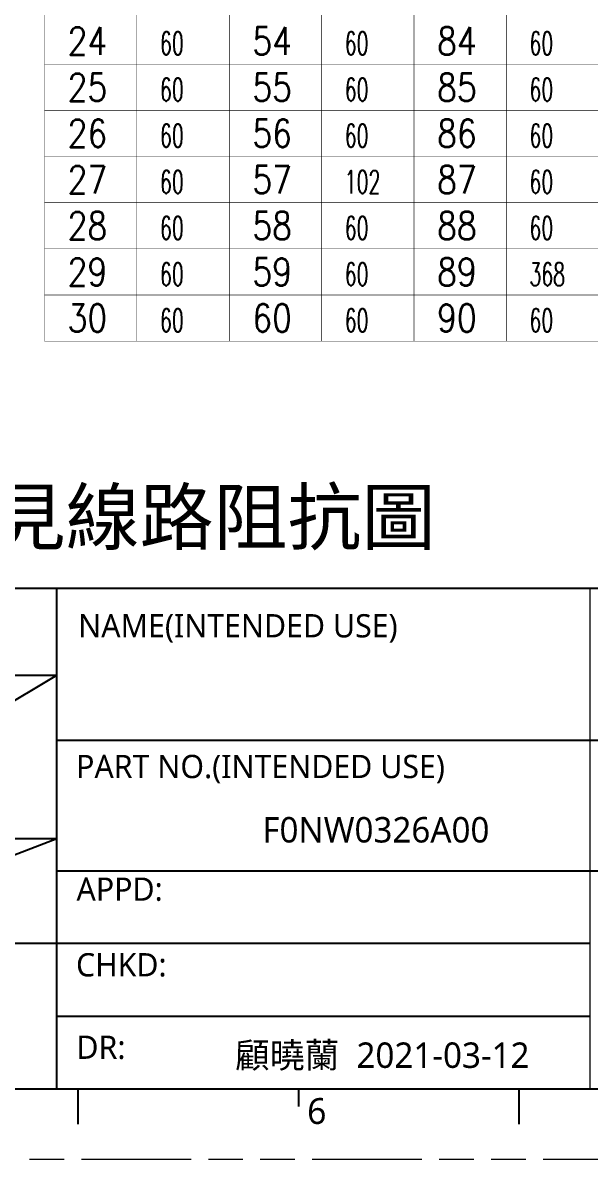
# Model space of a CAD drawing. Extents: x 150 to 463, y 50 to 272.
# Drawn here: x 345 to 394.1, y 50.2 to 148.7 of the extents above; entities that cross this region are included whole.
import ezdxf

# ---------------------------------------------------------------- set-up
doc = ezdxf.new("R2010")
doc.units = 0
doc.linetypes.add('PHANTOM', pattern=[29.5, 9.5, -1.5, 3, -1.5, 3, -1.5, 9.5])
doc.layers.get('0').update_dxf_attribs({"color": 10})
doc.layers.add('0PAPERF', color=2, linetype='PHANTOM', lineweight=5, plot=False)
doc.layers.add('biaozhu3', color=7, linetype='Continuous')
doc.layers.add('DIM', color=3, linetype='Continuous', lineweight=5)
doc.styles.get("Standard").update_dxf_attribs({"font": 'txt.shx'})

# ---------------------------------------------------------------- blocks, each defined once
blk = doc.blocks.new('PAD_R7')
at = {"layer": 'biaozhu3', "const_width": 0.5}
blk.add_lwpolyline([(0.25, 0, 1), (-0.25, 0, 1)], format="xyb", close=True, dxfattribs=at)

msp = doc.modelspace()

# ---------------------------------------------------------------- linework, layer by layer
at = {"color": 0}
for p, q in [((279.076, 99.711), (453.559, 99.711)), ((347.926, 56.326), (347.926, 99.711)), ((279.076, 92.166), (347.926, 92.166)), ((324.347, 78.018), (347.926, 92.166)), ((453.559, 86.507), (347.926, 86.507)), ((324.347, 78.018), (347.926, 78.018)), ((324.347, 68.901), (347.926, 78.018)), ((453.559, 75.189), (347.926, 75.189)), ((394.14, 68.901), (324.347, 68.901)), ((347.926, 62.613), (394.14, 62.613))]:
    msp.add_line(p, q, dxfattribs=at)
at = {"color": 0, "lineweight": 0}
msp.add_line((394.138, 56.327), (394.138, 99.711), dxfattribs=at)
for p, q in [((158.839, 56.325), (453.621, 56.325)), ((349.76, 56.325), (349.76, 53.271)), ((368.852, 56.325), (368.852, 54.798)), ((387.944, 56.325), (387.944, 53.271))]:
    msp.add_line(p, q)
at = {"color": 0}
msp.add_lwpolyline([(347.926, 99.711), (453.559, 99.711), (453.559, 86.507), (347.926, 86.507)], close=True, dxfattribs=at)
at = {"layer": '0PAPERF'}
msp.add_line((150.056, 50.216), (463.245, 50.216), dxfattribs=at)
at = {"layer": 'biaozhu3', "const_width": 0.04}
for points in [[(346.871, 245.101), (346.871, 121.101)], [(354.871, 245.101), (354.871, 121.101)], [(362.871, 245.101), (362.871, 121.101)], [(370.871, 245.101), (370.871, 121.101)], [(378.871, 245.101), (378.871, 121.101)], [(386.871, 245.101), (386.871, 121.101)], [(346.871, 145.101), (426.871, 145.101)], [(346.871, 141.101), (426.871, 141.101)], [(346.871, 137.101), (426.871, 137.101)], [(346.871, 133.101), (426.871, 133.101)], [(346.871, 129.101), (426.871, 129.101)], [(346.871, 125.101), (426.871, 125.101)], [(346.871, 121.101), (426.871, 121.101)]]:
    msp.add_lwpolyline(points, dxfattribs=at)

# ---------------------------------------------------------------- block references
at = {"layer": 'biaozhu3', "xscale": 0.04, "yscale": 0.04, "zscale": 4}
for p in [(346.871, 145.101), (346.871, 141.101), (346.871, 137.101), (346.871, 133.101), (346.871, 129.101), (346.871, 125.101), (346.871, 121.101), (346.871, 121.101), (354.871, 121.101), (362.871, 121.101), (370.871, 121.101), (378.871, 121.101), (386.871, 121.101)]:
    msp.add_blockref('PAD_R7', p, dxfattribs=at)

# ---------------------------------------------------------------- texts
at = {"color": 0}
for s, insert, char_height, width, attachment_point in [('{\\fMicrosoft JhengHei|b0|i0|c136|p0;NAME(INTENDED USE)}', (349.783, 97.448), 2.01477, 39.84591, 1), ('{\\fMicrosoft JhengHei|b0|i0|c136|p0;PART NO.(INTENDED USE)}', (349.602, 85.255), 2.01477, 40.83361, 1), ('{\\fMicrosoft JhengHei|b0|i0|c136|p18;F0NW0326A00}', (375.569, 78.748), 2.20436, 37.22621, 5), ('{\\fMicrosoft JhengHei|b0|i0|c136|p0;APPD:}', (349.635, 74.628), 2.01477, 9.37153, 1), ('{\\fMicrosoft JhengHei|b0|i0|c136|p0;CHKD:}', (349.595, 68.074), 2.01477, 9.37153, 1), ('{\\fMicrosoft JhengHei|b0|i0|c136|p0;DR:}', (349.629, 60.929), 2.01477, 9.37153, 1), ('{\\fMicrosoft JhengHei|b0|i0|c136|p18;顧曉蘭  2021-03-12}', (376.128, 59.113), 2.20436, 37.22621, 5)]:
    msp.add_mtext(s, dxfattribs=dict(at, insert=insert, char_height=char_height, width=width, attachment_point=attachment_point))
at = {"layer": '0PAPERF', "linetype": 'Continuous', "insert": (278.192, 116.052), "char_height": 4.69896, "width": 128.48085, "attachment_point": 1}
msp.add_mtext('{\\fMicrosoft JhengHei|b1|i0|c136|p18;NOTES:}\\P{\\fMicrosoft JhengHei|b0|i0|c136|p18;阻抗線的線寬及公差詳見線路阻抗圖}', dxfattribs=at)
at = {"layer": 'biaozhu3'}
for s, height, width, p in [('24', 2.4, 0.833333, (348.871, 145.901)), ('60', 2, 0.6, (356.871, 145.901)), ('54', 2.4, 0.833333, (364.871, 145.901)), ('60', 2, 0.6, (372.871, 145.901)), ('84', 2.4, 0.833333, (380.871, 145.901)), ('60', 2, 0.6, (388.871, 145.901)), ('25', 2.4, 0.833333, (348.871, 141.901)), ('60', 2, 0.6, (356.871, 141.901)), ('55', 2.4, 0.833333, (364.871, 141.901)), ('60', 2, 0.6, (372.871, 141.901)), ('85', 2.4, 0.833333, (380.871, 141.901)), ('60', 2, 0.6, (388.871, 141.901)), ('26', 2.4, 0.833333, (348.871, 137.901)), ('60', 2, 0.6, (356.871, 137.901)), ('56', 2.4, 0.833333, (364.871, 137.901)), ('60', 2, 0.6, (372.871, 137.901)), ('86', 2.4, 0.833333, (380.871, 137.901)), ('60', 2, 0.6, (388.871, 137.901)), ('27', 2.4, 0.833333, (348.871, 133.901)), ('60', 2, 0.6, (356.871, 133.901)), ('57', 2.4, 0.833333, (364.871, 133.901)), ('102', 2, 0.6, (372.871, 133.901)), ('87', 2.4, 0.833333, (380.871, 133.901)), ('60', 2, 0.6, (388.871, 133.901)), ('28', 2.4, 0.833333, (348.871, 129.901)), ('58', 2.4, 0.833333, (364.871, 129.901)), ('88', 2.4, 0.833333, (380.871, 129.901)), ('60', 2, 0.6, (356.871, 129.901)), ('60', 2, 0.6, (372.871, 129.901)), ('60', 2, 0.6, (388.871, 129.901)), ('29', 2.4, 0.833333, (348.871, 125.901)), ('59', 2.4, 0.833333, (364.871, 125.901)), ('89', 2.4, 0.833333, (380.871, 125.901)), ('60', 2, 0.6, (356.871, 125.901)), ('60', 2, 0.6, (372.871, 125.901)), ('368', 2, 0.6, (388.871, 125.901)), ('30', 2.4, 0.833333, (348.871, 121.901)), ('60', 2.4, 0.833333, (364.871, 121.901)), ('90', 2.4, 0.833333, (380.871, 121.901)), ('60', 2, 0.6, (356.871, 121.901)), ('60', 2, 0.6, (372.871, 121.901)), ('60', 2, 0.6, (388.871, 121.901))]:
    msp.add_text(s, height=height, dxfattribs=dict(at, width=width)).set_placement(p)
at = {"layer": 'DIM', "insert": (369.616, 55.514), "char_height": 2.24088, "width": 1.36432, "attachment_point": 1}
msp.add_mtext('{\\fMicrosoft JhengHei|b0|i0|c136|p0;\\C0;6}', dxfattribs=at)

doc.saveas('drawing.dxf')
